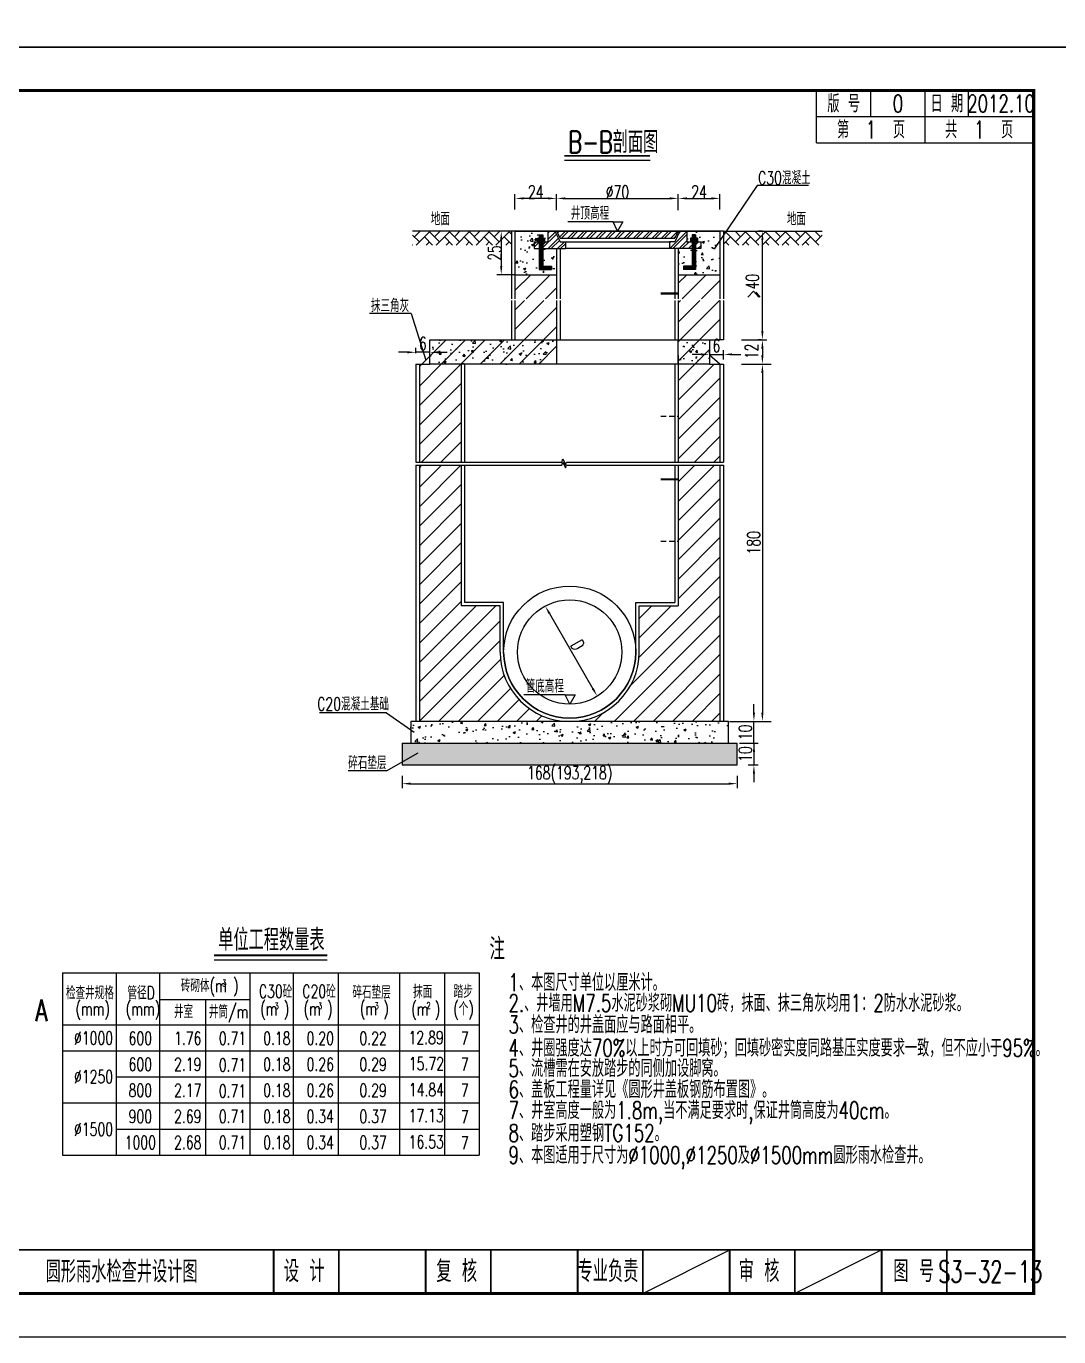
# Model space of a CAD drawing. Extents: x 5781 to 12795, y 1434 to 2653.
# Drawn here: x 5959.4 to 6197.2, y 1795.1 to 2096.9 of the extents above; entities that cross this region are included whole.
import ezdxf
from ezdxf.enums import TextEntityAlignment as Align

# ---------------------------------------------------------------- set-up
doc = ezdxf.new("R2010")
doc.units = 0
doc.header["$LTSCALE"] = 5
doc.linetypes.add('HIDDEN', pattern=[0.375, 0.25, -0.125])
doc.layers.get('0').update_dxf_attribs({"linetype": 'CONTINUOUS'})
for name, color, linetype in [('图框', 7, 'CONTINUOUS'), ('填充', 8, 'CONTINUOUS'), ('尺寸标注', 4, 'CONTINUOUS'), ('文字', 7, 'CONTINUOUS'), ('文字字符', 7, 'CONTINUOUS'), ('结构', 7, 'CONTINUOUS'), ('结构1', 1, 'CONTINUOUS'), ('结构2', 7, 'CONTINUOUS'), ('钢筋', 1, 'CONTINUOUS'), ('钢筋2', 3, 'CONTINUOUS')]:
    doc.layers.add(name, color=color, linetype=linetype)
doc.styles.get("Standard").update_dxf_attribs({"font": 'simplex1.shx', "width": 0.7, "bigfont": 'hztxt.shx'})
pattern_1 = [(45, (4571.074, 2483.9243), (-2.245064, 2.245064), [])]
pattern_2 = [(50, (4571.074, 2483.9243), (5.46554, -0.478173), [0.5715, -6.2865]), (355, (4571.074, 2483.9243), (-1.057285, 5.7317), [0.4572, -5.0292]), (100.451, (4571.5295, 2483.8844), (4.408275, 5.2535), [0.4857, -5.3427]), (46.1842, (4571.074, 2485.448), (8.13237, -1.26127), [0.85725, -9.42975]), (96.6356, (4571.752, 2485.343), (7.122127, 7.422767), [0.72855, -8.01405]), (351.184, (4571.074, 2485.448), (7.12214, 7.422754), [0.6858, -7.5438]), (21, (4571.836, 2485.0673), (4.548446, -3.067966), [0.5715, -6.2865]), (326, (4571.836, 2485.0673), (1.85406, 5.525639), [0.4572, -5.0292]), (71.4514, (4572.215, 2484.8116), (6.402495, 2.457686), [0.4857, -5.3427]), (37.5, (4571.074, 2483.9243), (0.092658, 2.5366512), [0, -4.96824, 0, -5.1054, 0, -5.04825]), (7.5, (4571.074, 2483.9243), (2.00459, 3.0054172), [0, -2.91084, 0, -4.85394, 0, -1.92405]), (327.5, (4569.3748, 2483.9243), (4.0677179, -0.1718623), [0, -1.905, 0, -5.9436, 0, -7.8867]), (317.5, (4568.6128, 2483.9243), (4.4438754, 0.762795), [0, -2.4765, 0, -3.94716, 0, -5.6007])]

# ---------------------------------------------------------------- blocks, each defined once
blk = doc.blocks.new('series')
at = {"width": 0.75}
for tag, height, p in [('页码', 4, (-35, -19)), ('图名', 5, (-220, -282)), ('图号', 5, (-20, -282))]:
    blk.add_attdef(tag, text='', height=height, dxfattribs=at).set_placement(p, align=Align.MIDDLE_CENTER)
blk = doc.blocks.new('DIM')
at = {"layer": '尺寸标注'}
blk.add_solid([(-1, -0.125), (-1, 0.125), (0, 0)], dxfattribs=at)
blk = doc.blocks.new('123')
at = {"layer": '图框'}
blk.add_lwpolyline([(6201.38, 2092.12), (6201.38, 2389.12), (5781.38, 2389.12), (5781.38, 2092.12)], close=True, dxfattribs=at)

msp = doc.modelspace()

# ---------------------------------------------------------------- hatches: boundary and pattern name
at = {"layer": '填充'}
h = msp.add_hatch(dxfattribs=at)
h.set_pattern_fill('AR-HBONE', color=8, scale=0.016, style=0)
h.set_pattern_definition([(45, (6343.0498, 1841.5155), (2e-16, 2.2989456), [4.8768, -1.6256]), (135, (6344.1993, 1842.665), (2e-16, 2.2989456), [4.8768, -1.6256])])
h.paths.add_polyline_path([(6071.1389, 2049.718), (6048.373, 2049.718), (6048.373, 2046.518), (6071.1389, 2046.518)])
h = msp.add_hatch(dxfattribs=at)
h.set_pattern_fill('AR-CONC', color=8, scale=0.03, style=0)
h.set_pattern_definition(pattern_2)
h.paths.add_polyline_path([(6071.9389, 2039.7187), (6081.5389, 2039.7187), (6081.5389, 2045.7187), (6078.3389, 2045.7187), (6078.3389, 2041.7187), (6080.3389, 2041.7187), (6080.3389, 2040.9187), (6077.5389, 2040.9187), (6077.5389, 2045.7187), (6076.3389, 2045.7187), (6076.3389, 2047.3187), (6077.1389, 2047.3187), (6077.1389, 2048.1187), (6077.5389, 2048.1187), (6077.5389, 2048.9187), (6078.3389, 2048.9187), (6078.3389, 2048.1187), (6078.7389, 2048.1187), (6078.7389, 2047.3187), (6079.5389, 2047.3187), (6079.5389, 2049.718), (6071.9389, 2049.718)])
h.paths.add_polyline_path([(6119.1389, 2049.718), (6111.5389, 2049.718), (6111.5389, 2047.3187), (6112.3389, 2047.3187), (6112.3389, 2048.1187), (6112.7389, 2048.1187), (6112.7389, 2048.9187), (6113.5389, 2048.9187), (6113.5389, 2048.1187), (6113.9389, 2048.1187), (6113.9389, 2047.3187), (6114.7389, 2047.3187), (6114.7389, 2045.7187), (6113.5389, 2045.7187), (6113.5389, 2040.9187), (6110.7389, 2040.9187), (6110.7389, 2041.7187), (6112.7389, 2041.7187), (6112.7389, 2045.7187), (6109.5389, 2045.7187), (6109.5389, 2039.7187), (6119.1389, 2039.7187)])
h = msp.add_hatch(dxfattribs=at)
h.set_pattern_fill('ANSI32', scale=0.16, style=0)
h.set_pattern_definition([(45, (6343.0498, 1860.9002), (-1.077631, 1.077631), []), (45, (6343.7682, 1860.9002), (-1.077631, 1.077631), [])])
h.paths.add_polyline_path([(6081.5389, 2049.7187), (6082.3389, 2048.1187), (6095.5389, 2048.1187), (6095.5389, 2049.7187)])
h.paths.add_polyline_path([(6108.7389, 2048.1187), (6109.5389, 2049.7187), (6095.5389, 2049.7187), (6095.5389, 2048.1187)])
h.paths.add_polyline_path([(6111.5389, 2047.3187), (6111.5389, 2049.7187), (6109.9374, 2049.7187), (6108.7374, 2047.3187), (6107.5389, 2047.3187), (6107.5389, 2045.7187), (6114.7389, 2045.7187), (6114.7389, 2047.3187)])
h.paths.add_polyline_path([(6083.5389, 2045.7187), (6083.5389, 2047.3187), (6082.3405, 2047.3187), (6081.1405, 2049.7187), (6079.5389, 2049.7187), (6079.5389, 2047.3187), (6076.3389, 2047.3187), (6076.3389, 2045.7187)])
h = msp.add_hatch(dxfattribs=at)
h.set_pattern_fill('AR-HBONE', color=8, scale=0.016, style=0)
h.set_pattern_definition([(135, (5848.028, 1841.5155), (-2e-16, 2.2989456), [4.8768, -1.6256]), (45, (5846.8786, 1842.665), (-2e-16, 2.2989456), [4.8768, -1.6256])])
h.paths.add_polyline_path([(6119.9389, 2049.718), (6142.7049, 2049.718), (6142.7049, 2046.518), (6119.9389, 2046.518)])
h = msp.add_hatch(dxfattribs=at)
h.set_pattern_fill('AR-CONC', color=8, scale=0.03, style=0)
h.set_pattern_definition(pattern_2)
h.paths.add_polyline_path([(6052.3389, 2019.118), (6081.5389, 2019.118), (6081.5389, 2024.718), (6052.3389, 2024.718)])
h.paths.add_polyline_path([(6109.5389, 2019.118), (6116.7389, 2019.118), (6116.7389, 2024.718), (6109.5389, 2024.718)])
h = msp.add_hatch(dxfattribs=at)
h.set_pattern_fill('AR-CONC', color=8, scale=0.03, style=0)
h.set_pattern_definition(pattern_2)
h.paths.add_polyline_path([(6047.9389, 1931.8244), (6121.1389, 1931.8244), (6121.1389, 1936.8244), (6047.9389, 1936.8244)])
at = {"layer": '尺寸标注'}
h = msp.add_hatch(dxfattribs=at)
h.set_pattern_fill('ANSI31', color=8, style=0)
h.set_pattern_definition(pattern_1)
h.paths.add_polyline_path([(6071.9389, 2039.7187), (6071.9389, 2034.1307), (6081.5389, 2034.1307), (6081.5389, 2039.7187)])
h.paths.add_polyline_path([(6119.1389, 2034.1307), (6119.1389, 2039.7187), (6109.5389, 2039.7187), (6109.5389, 2034.1307)])
h.paths.add_polyline_path([(6116.7389, 2024.718), (6119.1389, 2024.718), (6119.1389, 2033.7561), (6109.5389, 2033.7561), (6109.5389, 2024.718)])
h.paths.add_polyline_path([(6081.5389, 2024.718), (6081.5389, 2033.7561), (6071.9389, 2033.7561), (6071.9389, 2024.718)])
h.paths.add_polyline_path([(6059.5389, 2019.118), (6052.3389, 2019.118), (6049.9389, 2019.118), (6049.9389, 1996.5684), (6059.5389, 1996.5684)])
h.paths.add_polyline_path([(6109.5389, 1996.5684), (6119.1389, 1996.5684), (6119.1389, 2019.118), (6116.7389, 2019.118), (6109.5389, 2019.118)])
h = msp.add_hatch(dxfattribs=at)
h.set_pattern_fill('ANSI31', color=8, style=0)
h.set_pattern_definition(pattern_1)
h.paths.add_polyline_path([(6052.3389, 2024.718), (6052.3389, 2019.118), (6081.5389, 2019.118), (6081.5389, 2024.718)])
h.paths.add_polyline_path([(6109.5389, 2024.718), (6109.5389, 2019.118), (6116.7389, 2019.118), (6116.7389, 2024.718)])
h = msp.add_hatch(dxfattribs=at)
h.set_pattern_fill('ANSI31', color=8, style=0)
h.set_pattern_definition([(45, (0, 350.15), (-2.245064, 2.245064), [])])
edge = h.paths.add_edge_path()
edge.add_line((6100.5389, 1963.4505), (6109.5389, 1963.4505))
edge.add_line((6109.5389, 1963.4505), (6109.5389, 1972.0244))
edge.add_line((6109.5389, 1972.0244), (6109.5389, 1995.8443))
edge.add_line((6109.5389, 1995.8443), (6119.1389, 1995.8443))
edge.add_line((6119.1389, 1995.8443), (6119.1389, 1936.8244))
edge.add_line((6119.1389, 1936.8244), (6049.9389, 1936.8244))
edge.add_line((6049.9389, 1936.8244), (6049.9389, 1995.8443))
edge.add_line((6049.9389, 1995.8443), (6059.5389, 1995.8443))
edge.add_line((6059.5389, 1995.8443), (6059.5389, 1972.0244))
edge.add_line((6059.5389, 1972.0244), (6059.5389, 1963.4505))
edge.add_line((6059.5389, 1963.4505), (6068.5389, 1963.4505))
edge.add_line((6068.5389, 1963.4505), (6068.5389, 1952.8244))
edge.add_arc((6084.5389, 1952.8244), 16, 180, 360)
edge.add_line((6100.5389, 1952.8244), (6100.5389, 1963.4505))
h = msp.add_hatch(dxfattribs=at)
h.set_pattern_fill('AR-SAND', color=8, scale=0.03, style=0)
h.set_pattern_definition([(37.5, (5124.9926, 901.4744), (-0.0480009, 1.4682397), [0, -1.15824, 0, -1.2954, 0, -1.23825]), (7.5, (5124.9926, 901.4744), (1.3485698, 2.1504753), [0, -0.62484, 0, -1.04394, 0, -0.40005]), (327.5, (5124.0554, 901.4744), (2.3729771, 0.0043116), [0, -0.381, 0, -1.3716, 0, -1.7907]), (317.5, (5124.0554, 901.4744), (2.2906694, 0.668788), [0, -0.1905, 0, -0.89916, 0, -1.0287])])
h.paths.add_polyline_path([(6045.9389, 1931.8244), (6045.9389, 1926.8244), (6123.1389, 1926.8244), (6123.1389, 1931.8244)])

# ---------------------------------------------------------------- linework, layer by layer
for p, q in [((6083.3108, 2066.1055), (6103.0666, 2066.1055)), ((6071.1389, 2049.718), (6048.373, 2049.718)), ((6119.9389, 2049.718), (6142.7049, 2049.718)), ((6002.6783, 1881.9644), (6028.7289, 1881.9644))]:
    msp.add_line(p, q)
at = {"const_width": 0.4}
for points in [[(6083.3108, 2067.1055), (6103.0666, 2067.1055)], [(6002.6783, 1882.9644), (6028.7289, 1882.9644)]]:
    msp.add_lwpolyline(points, dxfattribs=at)
at = {"layer": '图框'}
for p, q in [((6141.3768, 2070.1207), (6141.3768, 2082.1207)), ((6153.8768, 2076.1207), (6153.8768, 2082.1207)), ((6166.3768, 2076.1207), (6166.3768, 2082.1207)), ((6176.3768, 2076.1207), (6176.3768, 2082.1207)), ((6141.3768, 2076.1207), (6191.3768, 2076.1207)), ((6166.3768, 2070.1207), (6166.3768, 2076.1207)), ((6141.3768, 2070.1207), (6191.3768, 2070.1207)), ((6101.3768, 1805.1207), (6121.3768, 1815.1207)), ((6156.3768, 1815.1207), (6136.3768, 1805.1207))]:
    msp.add_line(p, q, dxfattribs=at)
for points, const_width in [([(6191.3768, 2082.1207), (5811.3768, 2082.1207), (5811.3768, 1805.1207), (6191.3768, 1805.1207), (6191.3768, 2082.1207)], 0.7), ([(5811.3768, 1815.1207), (6191.3768, 1815.1207)], 0.4), ([(6016.3768, 1805.1207), (6016.3768, 1815.1207)], 0.4), ([(6031.3768, 1805.1207), (6031.3768, 1815.1207)], 0.4), ([(6051.3768, 1805.1207), (6051.3768, 1815.1207)], 0.4), ([(6066.3768, 1805.1207), (6066.3768, 1815.1207)], 0.4), ([(6086.3768, 1805.1207), (6086.3768, 1815.1207)], 0.4), ([(6086.3768, 1805.1207), (6086.3768, 1815.1207)], 0.4), ([(6101.3768, 1805.1207), (6101.3768, 1815.1207)], 0.4), ([(6121.3768, 1805.1207), (6121.3768, 1815.1207)], 0.4), ([(6136.3768, 1805.1207), (6136.3768, 1815.1207)], 0.4), ([(6156.3768, 1805.1207), (6156.3768, 1815.1207)], 0.4), ([(6171.3768, 1805.1207), (6171.3768, 1815.1207)], 0.4)]:
    msp.add_lwpolyline(points, dxfattribs=dict(at, const_width=const_width))
at = {"layer": '尺寸标注'}
for p, q in [((6127.7189, 2060.2361), (6117.8855, 2045.7532)), ((6139.5159, 2060.2361), (6127.7189, 2060.2361)), ((6071.9389, 2054.7484), (6071.9389, 2058.2864)), ((6079.5393, 2057.2864), (6073.9389, 2057.2864)), ((6081.5389, 2054.5484), (6081.5389, 2058.2864)), ((6081.5393, 2054.7484), (6081.5393, 2058.2864)), ((6083.5389, 2057.2864), (6107.5389, 2057.2864)), ((6109.5389, 2054.5484), (6109.5389, 2058.2864)), ((6109.5389, 2054.7491), (6109.5389, 2058.2864)), ((6111.5389, 2057.2864), (6117.1389, 2057.2864)), ((6119.1389, 2054.7484), (6119.1389, 2058.2864)), ((6071.7389, 2049.718), (6067.7788, 2049.718)), ((6094.5319, 2051.8915), (6084.1287, 2051.8915)), ((6094.5319, 2051.8915), (6096.8007, 2051.8915)), ((6095.533, 2049.7315), (6094.5319, 2051.8915)), ((6096.8007, 2051.8915), (6095.533, 2049.7315)), ((6128.9589, 2049.718), (6127.916, 2049.718)), ((6068.7788, 2047.718), (6068.7788, 2041.7187)), ((6128.916, 2026.718), (6128.916, 2047.718)), ((6071.7389, 2039.7187), (6067.7788, 2039.7187)), ((6127.4343, 2035.7235), (6128.2936, 2034.5383)), ((6048.0682, 2030.7769), (6038.4516, 2030.7769)), ((6048.0682, 2030.7769), (6051.3953, 2020.02)), ((6049.1389, 2021.618), (6049.1389, 2022.8487)), ((6052.3389, 2021.618), (6052.3389, 2022.8487)), ((6116.7389, 2021.618), (6116.7389, 2022.3651)), ((6119.9389, 2020.201), (6119.9389, 2022.3651)), ((6124.0988, 2024.718), (6129.916, 2024.718)), ((6128.716, 2024.718), (6127.916, 2024.718)), ((6128.916, 2022.718), (6128.916, 2021.118)), ((6047.1389, 2021.8487), (6045.1389, 2021.8487)), ((6052.3389, 2021.8487), (6049.1389, 2021.8487)), ((6050.4933, 2019.118), (6052.3389, 2020.9637)), ((6054.3389, 2021.8487), (6056.3389, 2021.8487)), ((6114.7389, 2021.3651), (6112.7389, 2021.3651)), ((6116.7389, 2021.3651), (6119.9389, 2021.3651)), ((6116.7389, 2021.218), (6116.7389, 2019.118)), ((6119.1389, 2019.118), (6116.7389, 2021.218)), ((6121.9389, 2021.3651), (6123.9389, 2021.3651)), ((6124.0988, 2019.118), (6129.916, 2019.118)), ((6124.0988, 2019.118), (6129.916, 2019.118)), ((6128.916, 2017.118), (6128.916, 1938.8244)), ((6129.0074, 2019.118), (6130.916, 2019.118)), ((6079.8952, 1961.6824), (6089.8883, 1944.3739)), ((6083.5374, 1942.9838), (6073.9837, 1942.9838)), ((6084.5386, 1940.8238), (6083.5374, 1942.9838)), ((6083.5374, 1942.9838), (6085.8062, 1942.9838)), ((6085.8062, 1942.9838), (6084.5386, 1940.8238)), ((6126.9604, 1938.8244), (6126.9604, 1940.8244)), ((6042.3795, 1938.8123), (6026.9591, 1938.8123)), ((6042.3795, 1938.8123), (6048.7574, 1934.3496)), ((6121.3389, 1936.8244), (6125.9561, 1936.8244)), ((6121.3389, 1936.8244), (6125.9561, 1936.8244)), ((6123.5432, 1936.8244), (6127.9604, 1936.8244)), ((6123.6389, 1936.8244), (6127.9604, 1936.8244)), ((6125.6432, 1936.8244), (6127.9604, 1936.8244)), ((6125.6475, 1936.8244), (6130.916, 1936.8244)), ((6126.9604, 1931.8244), (6126.9604, 1936.8244)), ((6123.6389, 1931.8244), (6127.9604, 1931.8244)), ((6125.6432, 1931.8244), (6127.9604, 1931.8244)), ((6125.6432, 1931.8244), (6127.9604, 1931.8244)), ((6126.9604, 1931.8244), (6126.9604, 1926.8244)), ((6042.3795, 1925.4766), (6049.6632, 1929.5764)), ((6126.9604, 1929.8244), (6126.9604, 1927.8244)), ((6126.9604, 1929.8244), (6126.9604, 1927.8244)), ((6125.6432, 1926.8244), (6127.9604, 1926.8244)), ((6042.3795, 1925.4766), (6033.5506, 1925.4766)), ((6045.9389, 1924.3244), (6045.9389, 1921.5038)), ((6123.1389, 1924.3244), (6123.1389, 1921.5038)), ((6126.9604, 1924.8244), (6126.9604, 1922.8244)), ((6047.9389, 1922.5038), (6121.1389, 1922.5038))]:
    msp.add_line(p, q, dxfattribs=at)
at = {"layer": '尺寸标注', "color": 1}
msp.add_line((6045.9389, 1931.8244), (6123.1389, 1931.8244), dxfattribs=at)
at = {"layer": '文字'}
msp.add_lwpolyline([(5965.1317, 1871.5757, 0, 0.7, 0), (5965.1317, 1869.5757, 0, 0, 0), (5965.1317, 1867.0757, 0, 0, 0), (5960.3348, 1867.0757, 0, 0, 0)], format="xyseb", dxfattribs=at)
at = {"layer": '文字字符', "color": 1, "linetype": 'ByBlock'}
for p, q in [((5967.7245, 1878.9644), (6063.6827, 1878.9644)), ((5967.7245, 1878.9644), (5967.7245, 1836.9644)), ((6063.6827, 1878.9644), (6063.6827, 1836.9644)), ((5967.7245, 1836.9644), (6063.6827, 1836.9644))]:
    msp.add_line(p, q, dxfattribs=at)
at = {"layer": '文字字符'}
for p, q in [((5980.1281, 1878.9644), (5980.1281, 1836.9644)), ((5990.1281, 1878.9644), (5990.1281, 1836.9644)), ((6010.9036, 1878.9644), (6010.9036, 1866.9644)), ((6010.9036, 1878.9644), (6010.9036, 1836.9644)), ((6020.9036, 1878.9644), (6020.9036, 1836.9644)), ((6031.2327, 1878.9644), (6031.2327, 1836.9644)), ((6045.387, 1878.9644), (6045.387, 1836.9644)), ((6055.6926, 1878.9644), (6055.6926, 1866.9644)), ((6010.9036, 1872.7005), (5990.1281, 1872.7005)), ((6000.6891, 1872.7005), (6000.6891, 1836.9644)), ((5967.7245, 1866.9644), (6063.6827, 1866.9644)), ((5967.7245, 1866.9644), (6063.6827, 1866.9644)), ((5967.7245, 1866.9644), (6063.6827, 1866.9644)), ((6055.6926, 1866.9644), (6055.6926, 1836.9644)), ((5967.7245, 1860.9644), (6063.6827, 1860.9644)), ((5980.1281, 1854.9644), (6063.6827, 1854.9644)), ((5967.7245, 1848.9644), (6063.6827, 1848.9644)), ((5980.1281, 1842.9644), (6063.6827, 1842.9644))]:
    msp.add_line(p, q, dxfattribs=at)
at = {"layer": '结构'}
for p, q in [((6083.5389, 2047.3187), (6107.5389, 2047.3187)), ((6107.5389, 2045.7187), (6083.5389, 2045.7187))]:
    msp.add_line(p, q, dxfattribs=at)
for points in [[(6049.1389, 1996.5684), (6082.7584, 1996.5684), (6082.9623, 1997.2925), (6083.6086, 1995.9653), (6083.8357, 1996.5684), (6119.9389, 1996.5684)], [(6049.1389, 1995.8443), (6082.7584, 1995.8443), (6082.9623, 1996.5684), (6083.6086, 1995.2412), (6083.8357, 1995.8443), (6119.9389, 1995.8443)]]:
    msp.add_lwpolyline(points, dxfattribs=at)
for radius in [15.2, 12]:
    msp.add_circle((6084.5389, 1952.8244), radius, dxfattribs=at)
at = {"layer": '结构1'}
for p, q in [((6105.5389, 2035.518), (6109.5389, 2035.518)), ((6105.5389, 2035.318), (6109.5389, 2035.318)), ((6105.5389, 1992.718), (6109.5389, 1992.718)), ((6105.5389, 1992.518), (6109.5389, 1992.518)), ((6121.1389, 1936.8244), (6047.9389, 1936.8244)), ((6047.9389, 1936.8244), (6047.9389, 1931.8244)), ((6121.1389, 1931.8244), (6121.1389, 1936.8244)), ((6045.9389, 1931.8244), (6045.9389, 1926.8244)), ((6123.1389, 1926.8244), (6123.1389, 1931.8244)), ((6045.9389, 1926.8244), (6123.1389, 1926.8244))]:
    msp.add_line(p, q, dxfattribs=at)
at = {"layer": '结构1', "linetype": 'HIDDEN'}
for p, q in [((6105.5389, 2007.118), (6109.5389, 2007.118)), ((6105.5389, 1978.318), (6109.5389, 1978.318))]:
    msp.add_line(p, q, dxfattribs=at)
at = {"layer": '结构1'}
for points in [[(6052.3389, 2024.718), (6081.5389, 2024.718), (6081.5389, 2019.118), (6052.3389, 2019.118)], [(6109.5389, 2024.718), (6116.7389, 2024.718), (6116.7389, 2019.118), (6109.5389, 2019.118)]]:
    msp.add_lwpolyline(points, close=True, dxfattribs=at)
at = {"layer": '结构2'}
msp.add_lwpolyline([(6052.3389, 2024.718), (6116.7389, 2024.718), (6116.7389, 2019.118), (6052.3389, 2019.118)], close=True, dxfattribs=at)
at = {"layer": '钢筋', "linetype": 'Continuous'}
for p, q in [((6071.9389, 2049.7187), (6119.1389, 2049.7187)), ((6071.9389, 2049.7187), (6071.9389, 2039.7187)), ((6119.1389, 2049.7187), (6119.1389, 2039.7187)), ((6081.5389, 2045.7187), (6081.5389, 2039.7187)), ((6109.5389, 2045.7187), (6109.5389, 2039.7187)), ((6071.9389, 2039.7187), (6071.9389, 2034.1307)), ((6081.5389, 2039.7187), (6081.5389, 2034.1307)), ((6109.5389, 2039.7187), (6109.5389, 2034.1307)), ((6119.1389, 2039.7187), (6119.1389, 2034.1307)), ((6071.9389, 2033.7561), (6071.9389, 2024.718)), ((6081.5389, 2033.7561), (6081.5389, 2024.718)), ((6109.5389, 2033.7561), (6109.5389, 2024.718)), ((6119.1389, 2033.7561), (6119.1389, 2024.718)), ((6109.5389, 2021.218), (6109.5389, 1996.5684)), ((6049.9389, 2019.118), (6049.9389, 1996.5684)), ((6059.5389, 2019.118), (6059.5389, 1996.5684)), ((6119.1389, 2019.118), (6119.1389, 1996.5684)), ((6049.9389, 1995.8443), (6049.9389, 1936.8244)), ((6059.5389, 1995.8443), (6059.5389, 1972.0244)), ((6109.5389, 1995.8443), (6109.5389, 1972.0244)), ((6119.1389, 1995.8443), (6119.1389, 1936.8244)), ((6059.5389, 1972.0244), (6059.5389, 1963.4505)), ((6109.5389, 1972.0244), (6109.5389, 1963.4505)), ((6068.5389, 1963.4505), (6059.5389, 1963.4505)), ((6068.5389, 1952.8244), (6068.5389, 1963.4505)), ((6100.5389, 1952.8244), (6100.5389, 1963.4505)), ((6100.5389, 1963.4505), (6109.5389, 1963.4505))]:
    msp.add_line(p, q, dxfattribs=at)
at = {"layer": '钢筋'}
for p, q in [((6079.5389, 2049.7187), (6079.5389, 2047.3187)), ((6081.1405, 2049.7187), (6082.3405, 2047.3187)), ((6081.5389, 2049.7187), (6082.3389, 2048.1187)), ((6109.9374, 2049.7187), (6108.7374, 2047.3187)), ((6109.5389, 2049.7187), (6108.7389, 2048.1187)), ((6111.5389, 2049.7187), (6111.5389, 2047.3187)), ((6076.3389, 2047.3187), (6079.5389, 2047.3187)), ((6076.3389, 2047.3187), (6076.3389, 2045.7187)), ((6082.3389, 2048.1187), (6108.7389, 2048.1187)), ((6082.3405, 2047.3187), (6083.5389, 2047.3187)), ((6083.5389, 2047.3187), (6083.5389, 2045.7187)), ((6108.7374, 2047.3187), (6107.5389, 2047.3187)), ((6107.5389, 2047.3187), (6107.5389, 2045.7187)), ((6111.5389, 2047.3187), (6114.7389, 2047.3187)), ((6114.7389, 2047.3187), (6114.7389, 2045.7187)), ((6076.3389, 2045.7187), (6083.5389, 2045.7187)), ((6114.7389, 2045.7187), (6107.5389, 2045.7187)), ((6071.9389, 2039.7187), (6081.5389, 2039.7187)), ((6109.5389, 2039.7187), (6119.1389, 2039.7187)), ((6109.5389, 2024.718), (6119.1389, 2024.718))]:
    msp.add_line(p, q, dxfattribs=at)
at = {"layer": '钢筋', "linetype": 'Continuous'}
msp.add_arc((6084.5389, 1952.8244), 16, 180, 0, dxfattribs=at)
at = {"layer": '钢筋2', "linetype": 'Continuous'}
for p, q in [((6071.1389, 2049.7187), (6071.1389, 2034.1307)), ((6119.9389, 2049.7187), (6119.9389, 2034.1307)), ((6082.3389, 2045.7187), (6082.3389, 2034.1307)), ((6108.7389, 2045.7187), (6108.7389, 2034.1307)), ((6071.1389, 2033.7561), (6071.1389, 2024.718)), ((6082.3389, 2033.7561), (6082.3389, 2024.718)), ((6108.7389, 2033.7561), (6108.7389, 2024.718)), ((6119.9389, 2033.7561), (6119.9389, 2024.718)), ((6119.9389, 2024.718), (6119.1389, 2024.718)), ((6049.1389, 2019.118), (6049.1389, 1996.5684)), ((6049.1389, 2019.118), (6052.3389, 2019.118)), ((6060.3389, 2019.118), (6060.3389, 1996.5684)), ((6108.7389, 2019.118), (6108.7389, 1996.5684)), ((6116.7389, 2019.118), (6119.9389, 2019.118)), ((6119.9389, 2019.118), (6119.9389, 1996.5684)), ((6049.1389, 1995.8443), (6049.1389, 1936.8244)), ((6060.3389, 1995.8443), (6060.3389, 1964.2505)), ((6108.7389, 1995.8443), (6108.7389, 1964.2505)), ((6119.9389, 1995.8443), (6119.9389, 1936.8244)), ((6069.3389, 1964.2505), (6060.3389, 1964.2505)), ((6069.3389, 1952.8244), (6069.3389, 1964.2505)), ((6099.7389, 1952.8244), (6099.7389, 1964.2505)), ((6099.7389, 1964.2505), (6108.7389, 1964.2505))]:
    msp.add_line(p, q, dxfattribs=at)
at = {"layer": '钢筋2'}
msp.add_line((6119.9389, 2049.718), (6071.1389, 2049.718), dxfattribs=at)
at = {"layer": '钢筋2', "color": 7, "linetype": 'Continuous'}
for p, q in [((6077.1389, 2048.1187), (6078.7389, 2048.1187)), ((6077.1389, 2048.1187), (6077.1389, 2047.3187)), ((6077.1389, 2047.9187), (6078.7389, 2047.9187)), ((6077.1389, 2047.7187), (6078.7389, 2047.7187)), ((6077.1389, 2047.5187), (6078.7389, 2047.5187)), ((6077.5389, 2048.9187), (6078.3389, 2048.9187)), ((6077.5389, 2048.9187), (6077.5389, 2040.9187)), ((6077.7389, 2048.9187), (6077.7389, 2041.1187)), ((6077.9389, 2048.9187), (6077.9389, 2041.3187)), ((6078.1389, 2048.9187), (6078.1389, 2041.5187)), ((6078.3389, 2048.9187), (6078.3389, 2041.7187)), ((6078.7389, 2048.1187), (6078.7389, 2047.3187)), ((6113.9389, 2048.1187), (6112.3389, 2048.1187)), ((6112.3389, 2048.1187), (6112.3389, 2047.3187)), ((6113.9389, 2047.9187), (6112.3389, 2047.9187)), ((6113.9389, 2047.7187), (6112.3389, 2047.7187)), ((6113.9389, 2047.5187), (6112.3389, 2047.5187)), ((6113.5389, 2048.9187), (6112.7389, 2048.9187)), ((6112.7389, 2048.9187), (6112.7389, 2041.7187)), ((6112.9389, 2048.9187), (6112.9389, 2041.5187)), ((6113.1389, 2048.9187), (6113.1389, 2041.3187)), ((6113.3389, 2048.9187), (6113.3389, 2041.1187)), ((6113.5389, 2048.9187), (6113.5389, 2040.9187)), ((6113.9389, 2048.1187), (6113.9389, 2047.3187)), ((6077.5389, 2040.9187), (6080.3389, 2040.9187)), ((6077.7389, 2041.1187), (6080.3389, 2041.1187)), ((6077.9389, 2041.3187), (6080.3389, 2041.3187)), ((6078.1389, 2041.5187), (6080.3389, 2041.5187)), ((6078.3389, 2041.7187), (6080.3389, 2041.7187)), ((6080.3389, 2041.7187), (6080.3389, 2040.9187)), ((6110.7389, 2041.7187), (6110.7389, 2040.9187)), ((6112.7389, 2041.7187), (6110.7389, 2041.7187)), ((6112.9389, 2041.5187), (6110.7389, 2041.5187)), ((6113.1389, 2041.3187), (6110.7389, 2041.3187)), ((6113.3389, 2041.1187), (6110.7389, 2041.1187)), ((6113.5389, 2040.9187), (6110.7389, 2040.9187))]:
    msp.add_line(p, q, dxfattribs=at)
at = {"layer": '钢筋2', "linetype": 'Continuous'}
msp.add_arc((6084.5389, 1952.8244), 15.2, 180, 0, dxfattribs=at)

# ---------------------------------------------------------------- block references
at = {"layer": '图框'}
ref = msp.add_blockref('series', (6201.3768, 2092.1207), dxfattribs=at)
ref.add_attrib('页码', '第  1  页    共  1  页', dxfattribs={"layer": '0', "height": 4, "width": 0.7}).set_placement((6166.3768, 2073.1207), align=Align.MIDDLE_CENTER)
ref.add_attrib('图名', '圆形雨水检查井设计图', dxfattribs={"layer": '0', "height": 5, "width": 0.7}).set_placement((5981.3768, 1810.1207), align=Align.MIDDLE_CENTER)
ref.add_attrib('图号', 'S3-32-13', dxfattribs={"layer": '0', "height": 5, "width": 0.65}).set_placement((6181.3768, 1810.1207), align=Align.MIDDLE_CENTER)
at = {"layer": '填充', "xscale": 2, "yscale": 2, "zscale": 2, "rotation": 90}
msp.add_blockref('DIM', (6068.7788, 2049.718), dxfattribs=at)
at = {"layer": '尺寸标注'}
for p in [(0, 0), (0, -297)]:
    msp.add_blockref('123', p, dxfattribs=at)
at = {"layer": '尺寸标注', "yscale": 2, "zscale": 2}
for p, xscale, rotation in [((6071.9389, 2057.2864), 2, 180), ((6081.5389, 2057.2864), 2, 180), ((6109.5389, 2057.2864), 2, 180), ((6128.916, 2049.718), 2, 90), ((6068.7788, 2039.7187), 2, 270), ((6128.916, 2024.718), 2, 270), ((6128.916, 2024.718), 2, 90), ((6052.3389, 2021.8487), 2, 180), ((6119.9389, 2021.3651), 2, 180), ((6128.916, 2019.118), 2, 270), ((6128.916, 2019.118), 2, 90), ((6078.8952, 1963.4145), 2.000000000000164, 119.9999999999973), ((6090.8883, 1942.6418), 2.000000000000164, 299.9999999999973), ((6126.9604, 1936.8244), 2, 270), ((6128.916, 1936.8244), 2, 270), ((6126.9604, 1931.8244), 2, 90), ((6126.9604, 1931.8244), 2, 90), ((6126.9604, 1926.8244), 2, 90), ((6045.9389, 1922.5038), 2, 180)]:
    msp.add_blockref('DIM', p, dxfattribs=dict(at, xscale=xscale, rotation=rotation))
at = {"layer": '尺寸标注', "xscale": 2, "yscale": 2, "zscale": 2}
for p in [(6081.5393, 2057.2864), (6109.5389, 2057.2864), (6119.1389, 2057.2864), (6049.1389, 2021.8487), (6116.7389, 2021.3651), (6123.1389, 1922.5038)]:
    msp.add_blockref('DIM', p, dxfattribs=at)

# ---------------------------------------------------------------- texts
at = {"layer": '图框', "color": 7, "width": 0.7}
for s, height, p in [('版 号', 4, (6147.6268, 2079.1207)), ('0', 4, (6160.1268, 2079.1207)), ('日 期', 4, (6171.3768, 2079.1207)), ('2012.10', 4, (6183.8768, 2079.1207)), ('设 计', 5, (6023.4214, 1810.2153)), ('复 核', 5, (6058.5163, 1810.2153)), ('专业负责', 5, (6093.367, 1810.2153)), ('审 核', 5, (6128.1408, 1810.2153)), ('图 号', 5, (6163.76, 1810.2153))]:
    msp.add_text(s, height=height, dxfattribs=at).set_placement(p, align=Align.MIDDLE_CENTER)
msp.add_text('注', height=5, dxfattribs=at).set_placement((6066.0999, 1886.9494), align=Align.TOP_LEFT)
at = {"layer": '尺寸标注', "color": 7, "width": 0.7}
for s, rotation, p in [('>40', 90, (6128.1293, 2034.155)), ('12', 90, (6127.9444, 2020.2419)), ('D', 300, (6084.6391, 1954.4659))]:
    msp.add_text(s, height=3, rotation=rotation, dxfattribs=at).set_placement(p)
at = {"layer": '尺寸标注', "color": 7, "linetype": 'Continuous', "width": 0.7}
for s, p in [('1、本图尺寸单位以厘米计。', (6070.4575, 1874.7368)), ('2.、井墙用M7.5水泥砂浆砌MU10砖，抹面、抹三角灰均用1：2防水水泥砂浆。', (6070.4575, 1869.9841)), ('3、检查井的井盖面应与路面相平。', (6070.4575, 1865.0079)), ('4、井圈强度达70%%%以上时方可回填砂；回填砂密实度同路基压实度要求一致，但不应小于95%%%。', (6070.4575, 1859.6394)), ('5、流槽需在安放踏步的同侧加设脚窝。', (6070.4575, 1854.9569)), ('6、盖板工程量详见《圆形井盖板钢筋布置图》。', (6070.4575, 1850.0944)), ('7、井室高度一般为1.8m,当不满足要求时,保证井筒高度为40cm。', (6070.4575, 1845.2779)), ('8、踏步采用塑钢TG152。', (6070.4575, 1840.048)), ('9、本图适用于尺寸为%%C1000,%%C1250及%%C1500mm圆形雨水检查井。', (6070.4575, 1834.9611))]:
    msp.add_text(s, height=4, dxfattribs=at).set_placement(p)
at = {"layer": '尺寸标注', "color": 7, "char_height": 3, "attachment_point": 5}
for s, insert in [('\\A1;24', (6076.7391, 2058.7864)), ('\\A1;%%c70', (6095.5389, 2058.7864)), ('\\A1;24', (6114.3389, 2058.7864)), ('\\A1;6', (6050.7389, 2023.8487)), ('\\A1;6', (6118.3389, 2023.3651)), ('168(193,218)', (6084.5389, 1924.5038))]:
    msp.add_mtext(s, dxfattribs=dict(at, insert=insert))
at = {"layer": '尺寸标注', "color": 7, "char_height": 3, "attachment_point": 5, "rotation": 90}
for s, insert in [('\\A1;25', (6067.2788, 2044.7184)), ('\\A1;180', (6126.916, 1977.9712)), ('\\A1;10', (6124.9604, 1934.3244)), ('\\A1;10', (6124.9604, 1929.3244))]:
    msp.add_mtext(s, dxfattribs=dict(at, insert=insert))
at = {"layer": '文字', "color": 7, "width": 0.7}
for s, height, p in [('B-B剖面图', 5, (6084.2408, 2067.7632)), ('单位工程数量表', 5, (6003.6083, 1884.0276)), ('%%C1000', 3, (5970.4105, 1862.4188)), ('%%C1250', 3, (5970.4105, 1853.5044)), ('%%C1500', 3, (5970.4105, 1841.4266))]:
    msp.add_text(s, height=height, dxfattribs=at).set_placement(p)
msp.add_text('A', height=5, dxfattribs=at).set_placement((5962.9167, 1870.2798), align=Align.MIDDLE_CENTER)
at = {"layer": '文字字符', "color": 7, "width": 0.7}
for s, p in [('C30混凝土', (6133.9703, 2062.1674)), ('地面', (6054.7651, 2052.737)), ('地面', (6136.7571, 2052.737)), ('抹三角灰', (6043.1682, 2032.7382)), ('C20混凝土基础', (6034.6613, 1940.9979)), ('碎石垫层', (6037.9527, 1927.4699))]:
    msp.add_text(s, height=3, dxfattribs=at).set_placement(p, align=Align.MIDDLE)
for s, height, p in [('砖砌体(m )', 3, (5994.9983, 1874.4803)), ('检查井规格', 3, (5968.5602, 1872.849)), ('管径D', 3, (5982.7169, 1872.849)), ('3', 1.5, (6004.5343, 1875.8295)), ('C30砼', 3, (6012.9727, 1873.1547)), ('C20砼', 3, (6022.9727, 1873.1547)), ('碎石垫层', 3, (6034.5172, 1872.9542)), ('抹面', 3, (6048.4767, 1873.0949)), ('踏步', 3, (6057.8175, 1873.1547)), ('(mm)', 3, (5970.7314, 1869.1486)), ('(mm)', 3, (5982.3117, 1869.1486)), ('井室', 3, (5993.4262, 1868.521)), ('井筒/m', 3, (6001.4588, 1868.469)), ('(m )', 3, (6013.2714, 1869.1486)), ('3', 1.5, (6016.5928, 1870.5463)), ('(m )', 3, (6023.2714, 1869.1486)), ('3', 1.5, (6026.5928, 1870.5463)), ('(m )', 3, (6036.2136, 1869.2154)), ('3', 1.5, (6039.621, 1870.5799)), ('(m )', 3, (6048.0489, 1869.0887)), ('2', 1.5, (6051.5722, 1870.6476)), ('(个)', 3, (6057.7179, 1869.1486)), ('600', 3, (5982.9773, 1862.3635)), ('1.76', 3, (5993.4502, 1862.3635)), ('0.71', 3, (6003.752, 1862.3635)), ('0.18', 3, (6013.9665, 1862.3635)), ('0.20', 3, (6023.9665, 1862.3635)), ('0.22', 3, (6036.1275, 1862.3635)), ('12.89', 3, (6047.4469, 1862.5118)), ('7', 3, (6059.4952, 1862.3635)), ('600', 3, (5982.9773, 1856.3635)), ('2.19', 3, (5993.4502, 1856.3635)), ('0.18', 3, (6013.9665, 1856.3635)), ('0.26', 3, (6023.9665, 1856.3635)), ('0.29', 3, (6036.1275, 1856.3635)), ('15.72', 3, (6047.502, 1856.5118)), ('7', 3, (6059.4952, 1856.3635)), ('0.71', 3, (6003.752, 1856.2253)), ('800', 3, (5982.9773, 1850.3635)), ('2.17', 3, (5993.4502, 1850.3635)), ('0.71', 3, (6003.752, 1850.2253)), ('0.18', 3, (6013.9665, 1850.3635)), ('0.26', 3, (6023.9665, 1850.3635)), ('0.29', 3, (6036.1275, 1850.3635)), ('14.84', 3, (6047.502, 1850.5118)), ('7', 3, (6059.4952, 1850.3635)), ('900', 3, (5982.9773, 1844.3635)), ('2.69', 3, (5993.4502, 1844.3635)), ('0.71', 3, (6003.752, 1844.3635)), ('0.18', 3, (6013.9665, 1844.3635)), ('0.34', 3, (6023.9665, 1844.3635)), ('0.37', 3, (6036.1275, 1844.3635)), ('17.13', 3, (6047.4577, 1844.5118)), ('7', 3, (6059.4952, 1844.2253)), ('1000', 3, (5982.079, 1838.3635)), ('2.68', 3, (5993.4502, 1838.3635)), ('0.71', 3, (6003.752, 1838.3635)), ('0.18', 3, (6013.9665, 1838.3635)), ('0.34', 3, (6023.9665, 1838.3635)), ('0.37', 3, (6036.1275, 1838.3635)), ('16.53', 3, (6047.4577, 1838.5118)), ('7', 3, (6059.4952, 1838.2253))]:
    msp.add_text(s, height=height, dxfattribs=at).set_placement(p)
at = {"layer": '结构', "color": 7, "width": 0.7}
for s, p in [('井顶高程', (6084.7948, 2052.3915)), ('管底高程', (6074.4058, 1943.4838))]:
    msp.add_text(s, height=3, dxfattribs=at).set_placement(p)

doc.saveas('drawing.dxf')
